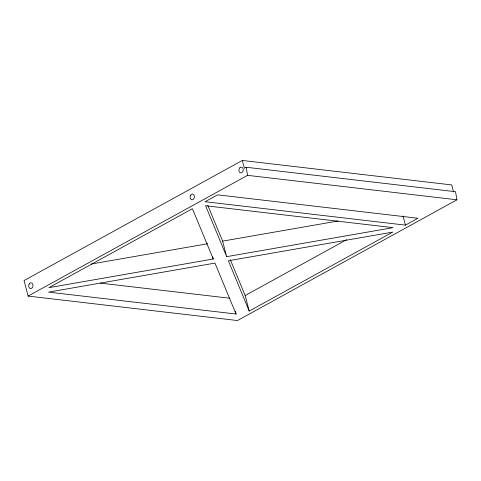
<?xml version="1.0" encoding="UTF-8"?>
<svg xmlns="http://www.w3.org/2000/svg" width="481" height="481" viewBox="0 0 481 481"><rect width="100%" height="100%" fill="white"/><g stroke="black" fill="none" stroke-linecap="round" stroke-linejoin="round"><path stroke-width="0.72" d="M242.328 160.462L24.05 280.543L28.096 296.08L237.482 320.538L456.95 199.801L455.519 191.703L246.134 167.244L244.354 168.23L242.328 160.462L451.713 184.92L453.553 191.979M28.096 296.08L247.565 175.343L456.95 199.801M249.212 311.069L228.367 260.768L392.749 232.101L249.212 311.069L245.166 295.532L346.56 239.748M405.435 225.12L417.929 218.248L217.598 194.847L205.104 201.719L405.435 225.12L403.048 215.939M91.27 264.033L207.738 243.723M207.798 205.345L222.625 241.125L337.999 221.007M213.257 259L48.882 287.668L192.418 208.7L213.257 259L212.71 256.884M226.671 256.662L393.073 227.645L205.573 205.742L226.671 256.662L222.625 241.125M100.313 283.105L229.78 298.232M236.057 314.027L48.551 292.123L214.959 263.107L236.057 314.027L235.323 311.201M230.321 259.698L245.166 295.532M246.134 167.244L247.565 175.343M190.296 195.833L190.115 196.555A2.874 2.122 -83.3 0 0 191.528 199.687A2.874 2.122 -83.3 0 0 194.126 197.992L194.306 197.27A2.874 2.122 -83.3 0 0 192.899 194.138A2.874 2.122 -83.3 0 0 190.296 195.833M29.227 283.964L28.914 284.614A2.874 2.122 -83.3 0 0 29.648 288.185A2.874 2.122 -83.3 0 0 32.437 287.428L32.75 286.778A2.874 2.122 -83.3 0 0 32.017 283.207A2.874 2.122 -83.3 0 0 29.227 283.964M239.893 167.767L239.472 168.296A2.874 2.122 -83.3 0 0 239.478 172.066A2.874 2.122 -83.3 0 0 242.268 172.288L242.689 171.759A2.874 2.122 -83.3 0 0 242.683 167.989A2.874 2.122 -83.3 0 0 239.893 167.767"/></g></svg>
